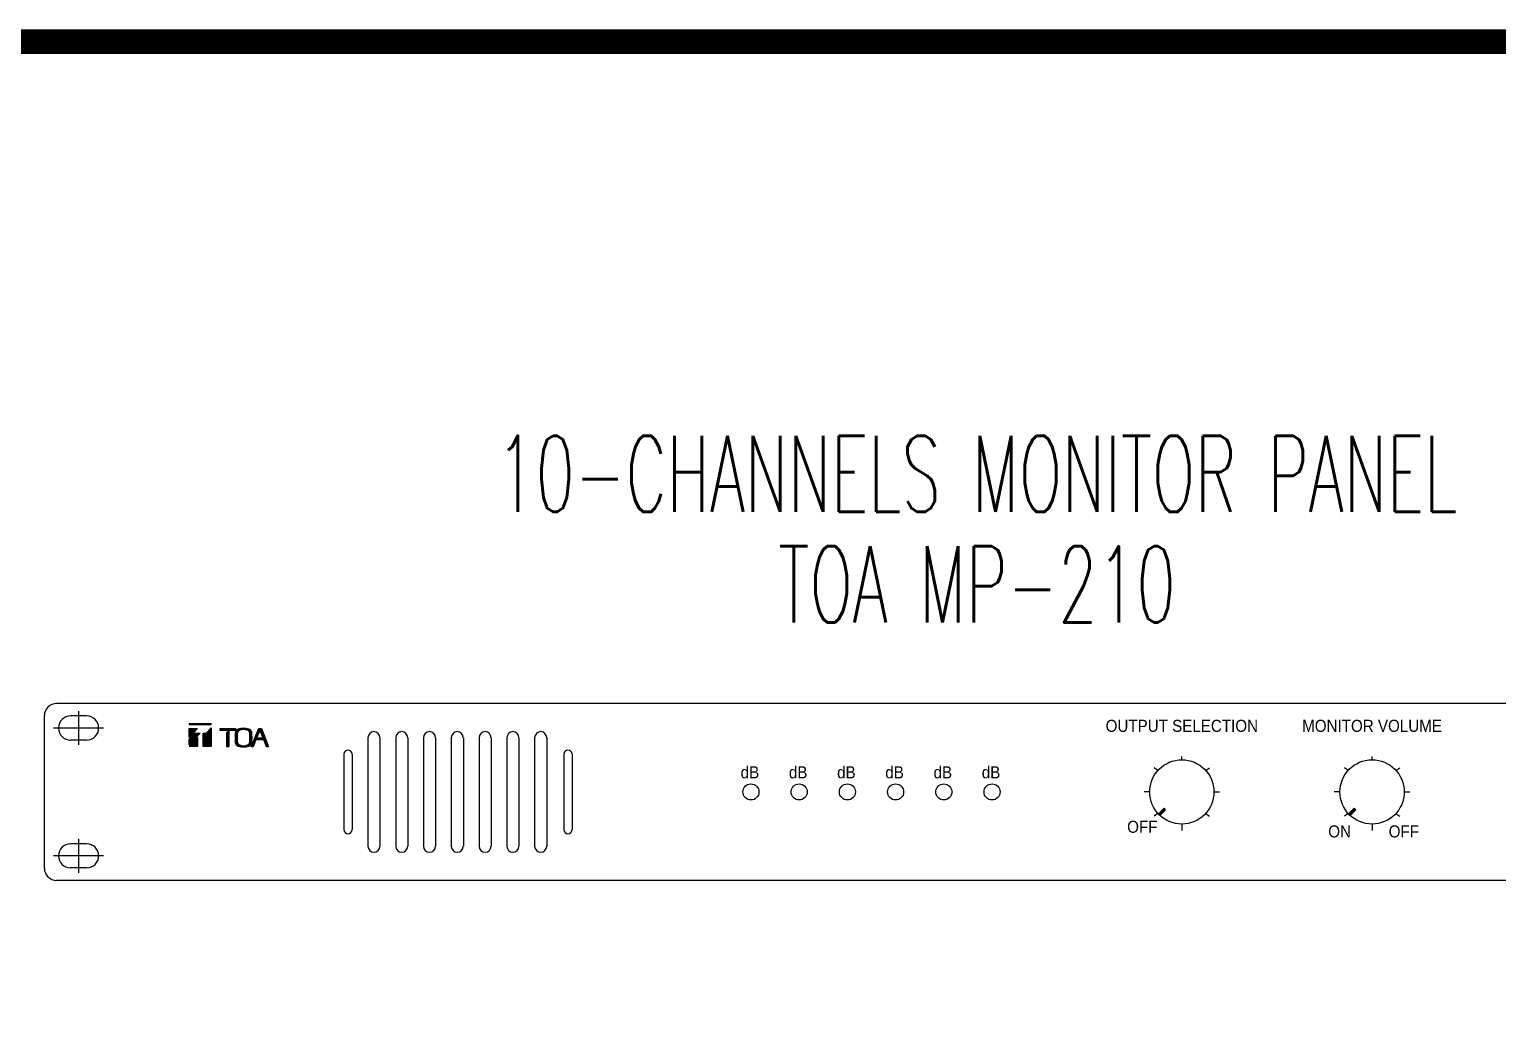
# Model space of a CAD drawing. Header units: millimetres. Extents: x 2974 to 5671, y 1205 to 3288.
# Drawn here: x 4445.4 to 4623, y 3120 to 3240.7 of the extents above; entities that cross this region are included whole.
import ezdxf
from ezdxf.enums import TextEntityAlignment as Align

# ---------------------------------------------------------------- set-up
doc = ezdxf.new("R2010")
doc.units = ezdxf.units.MM
doc.linetypes.add('CENTER', pattern=[2, 1.25, -0.25, 0.25, -0.25])
doc.layers.add('0-EQUIPMENT', color=7, linetype='Continuous')
doc.layers.add('M-_ACONREDT_A_N', color=3, linetype='Continuous')
doc.styles.add('SIMPLEX', font='simplex.shx', dxfattribs={"width": 0.6})
doc.styles.get("Standard").update_dxf_attribs({"font": 'arial.ttf'})

# ---------------------------------------------------------------- blocks, each defined once
blk = doc.blocks.new('MP-210')
at = {"layer": '0-EQUIPMENT', "color": 7}
for p, q in [((295.27, 28.33), (-295.27, 28.33)), ((-299.13, -24.47), (-299.13, 24.47)), ((-285.61, 24.34), (-290.76, 24.34)), ((-288.18, 25.89), (-288.18, 15.07)), ((-280.2, 20.48), (-296.17, 20.48)), ((-252.77, 21.79), (-252.67, 21.89)), ((-252.77, 21.89), (-245.68, 21.89)), ((-252.77, 21.89), (-252.77, 21.5)), ((-245.68, 21.5), (-252.77, 21.5)), ((-252.77, 17.72), (-250.26, 20.31)), ((-252.77, 18.09), (-250.62, 20.31)), ((-252.77, 18.46), (-250.98, 20.31)), ((-252.77, 18.83), (-251.34, 20.31)), ((-252.77, 19.2), (-251.7, 20.31)), ((-252.77, 19.57), (-252.06, 20.31)), ((-252.77, 19.94), (-252.41, 20.31)), ((-252.77, 17.47), (-252.77, 20.31)), ((-252.77, 20.31), (-250.03, 20.31)), ((-252.77, 17.47), (-250.03, 20.31)), ((-252.7, 21.5), (-252.31, 21.89)), ((-252.34, 21.5), (-251.96, 21.89)), ((-251.98, 21.5), (-251.6, 21.89)), ((-251.62, 21.5), (-251.24, 21.89)), ((-251.26, 21.5), (-250.88, 21.89)), ((-250.91, 21.5), (-250.52, 21.89)), ((-250.55, 21.5), (-250.16, 21.89)), ((-250.19, 21.5), (-249.81, 21.89)), ((-249.83, 21.5), (-249.45, 21.89)), ((-249.47, 21.5), (-249.09, 21.89)), ((-249.12, 21.5), (-248.73, 21.89)), ((-248.76, 21.5), (-248.37, 21.89)), ((-248.4, 21.5), (-248.02, 21.89)), ((-248.3, 17.52), (-245.68, 20.23)), ((-248.3, 17.15), (-245.68, 19.86)), ((-248.3, 16.78), (-245.68, 19.49)), ((-248.3, 16.41), (-245.68, 19.12)), ((-248.04, 21.5), (-247.66, 21.89)), ((-247.68, 21.5), (-247.3, 21.89)), ((-247.34, 18.81), (-245.68, 20.53)), ((-247.33, 21.5), (-246.94, 21.89)), ((-246.97, 21.5), (-246.58, 21.89)), ((-246.61, 21.5), (-246.23, 21.89)), ((-246.25, 21.5), (-245.87, 21.89)), ((-245.89, 21.5), (-245.68, 21.71)), ((-245.68, 21.5), (-245.68, 21.89)), ((-245.68, 20.53), (-245.68, 14.56)), ((-242.85, 19.94), (-242.5, 20.31)), ((-242.85, 20.31), (-237.89, 20.31)), ((-242.85, 19.74), (-242.85, 20.31)), ((-237.89, 19.74), (-242.85, 19.74)), ((-242.68, 19.74), (-242.14, 20.31)), ((-242.32, 19.74), (-241.78, 20.31)), ((-241.97, 19.74), (-241.42, 20.31)), ((-241.61, 19.74), (-241.06, 20.31)), ((-241.25, 19.74), (-240.71, 20.31)), ((-240.89, 19.74), (-240.35, 20.31)), ((-240.7, 19.03), (-240.05, 19.69)), ((-240.7, 18.83), (-240.05, 19.5)), ((-240.7, 18.46), (-240.05, 19.13)), ((-240.7, 16.56), (-240.7, 19.03)), ((-240.53, 19.74), (-239.99, 20.31)), ((-240.18, 19.74), (-239.63, 20.31)), ((-240.05, 19.69), (-240.05, 16.56)), ((-239.82, 19.74), (-239.27, 20.31)), ((-239.46, 19.74), (-238.92, 20.31)), ((-239.1, 19.74), (-238.56, 20.31)), ((-238.74, 19.74), (-238.2, 20.31)), ((-238.39, 19.74), (-237.89, 20.25)), ((-238.03, 19.74), (-237.89, 19.88)), ((-238.01, 18.28), (-237.24, 19.08)), ((-237.99, 18.67), (-236.43, 20.29)), ((-237.95, 19.08), (-236.91, 20.16)), ((-237.89, 20.31), (-237.89, 19.74)), ((-236.57, 19.77), (-235.99, 20.37)), ((-236.07, 19.92), (-235.6, 20.4)), ((-235.64, 19.99), (-235.24, 20.41)), ((-235.27, 20), (-234.89, 20.39)), ((-234.93, 19.98), (-234.57, 20.36)), ((-234.62, 19.93), (-234.26, 20.3)), ((-234.33, 19.86), (-233.97, 20.24)), ((-234.06, 19.77), (-233.69, 20.15)), ((-233.81, 19.66), (-233.42, 20.06)), ((-233.6, 19.5), (-233.18, 19.94)), ((-233.45, 19.3), (-232.99, 19.77)), ((-233.34, 19.04), (-232.83, 19.56)), ((-233.3, 18.71), (-232.72, 19.31)), ((-233.28, 18.36), (-232.67, 18.99)), ((-232.83, 14.56), (-230.39, 20.31)), ((-230.1, 19.73), (-231.46, 16.46)), ((-231.28, 18.2), (-230.32, 19.19)), ((-231, 18.86), (-229.61, 20.31)), ((-230.72, 19.53), (-229.96, 20.31)), ((-230.44, 20.19), (-230.32, 20.31)), ((-230.39, 20.31), (-229.59, 20.31)), ((-230.1, 19.73), (-229.12, 17.3)), ((-230.01, 19.52), (-229.49, 20.06)), ((-229.91, 19.25), (-229.39, 19.79)), ((-229.8, 18.99), (-229.28, 19.53)), ((-229.7, 18.73), (-229.17, 19.27)), ((-229.59, 20.31), (-227.27, 14.56)), ((-229.59, 18.47), (-229.07, 19.01)), ((-285.61, 16.61), (-290.76, 16.61)), ((-252.77, 15.12), (-249.2, 18.81)), ((-252.77, 15.49), (-249.56, 18.81)), ((-252.77, 15.86), (-249.92, 18.81)), ((-252.77, 16.23), (-250.28, 18.81)), ((-252.77, 16.6), (-250.63, 18.81)), ((-252.77, 16.94), (-250.96, 18.81)), ((-249.19, 18.81), (-252.77, 15.1)), ((-252.77, 14.56), (-250.03, 17.4)), ((-252.77, 15.1), (-252.77, 16.94)), ((-250.03, 14.56), (-252.77, 14.56)), ((-252.59, 14.56), (-250.03, 17.21)), ((-252.23, 14.56), (-250.03, 16.84)), ((-251.87, 14.56), (-250.03, 16.47)), ((-251.52, 14.56), (-250.03, 16.1)), ((-251.16, 14.56), (-250.03, 15.73)), ((-250.96, 18.81), (-249.19, 18.81)), ((-250.8, 14.56), (-250.03, 15.36)), ((-250.44, 14.56), (-250.03, 14.98)), ((-250.08, 14.56), (-250.03, 14.61)), ((-250.03, 17.4), (-250.03, 14.56)), ((-248.3, 17.89), (-247.41, 18.81)), ((-248.3, 18.26), (-247.77, 18.81)), ((-248.3, 18.64), (-248.13, 18.81)), ((-248.3, 14.56), (-248.3, 18.81)), ((-248.3, 18.81), (-247.34, 18.81)), ((-248.3, 16.04), (-245.68, 18.75)), ((-248.3, 15.67), (-245.68, 18.38)), ((-248.3, 15.3), (-245.68, 18.01)), ((-248.3, 14.93), (-245.68, 17.63)), ((-245.68, 14.56), (-248.3, 14.56)), ((-248.29, 14.56), (-245.68, 17.26)), ((-247.93, 14.56), (-245.68, 16.89)), ((-247.58, 14.56), (-245.68, 16.52)), ((-247.22, 14.56), (-245.68, 16.15)), ((-246.86, 14.56), (-245.68, 15.78)), ((-246.5, 14.56), (-245.68, 15.41)), ((-246.14, 14.56), (-245.68, 15.04)), ((-245.79, 14.56), (-245.68, 14.67)), ((-240.73, 14.56), (-240.02, 14.56)), ((-240.72, 14.73), (-240.04, 15.43)), ((-240.71, 15.49), (-240.05, 16.17)), ((-240.71, 15.11), (-240.05, 15.8)), ((-240.7, 18.09), (-240.05, 18.76)), ((-240.7, 17.72), (-240.05, 18.39)), ((-240.7, 17.35), (-240.05, 18.02)), ((-240.7, 16.98), (-240.05, 17.65)), ((-240.7, 16.61), (-240.05, 17.28)), ((-240.7, 16.24), (-240.05, 16.9)), ((-240.7, 15.86), (-240.05, 16.53)), ((-240.52, 14.56), (-240.03, 15.07)), ((-240.17, 14.56), (-240.03, 14.71)), ((-238.03, 17.89), (-237.34, 18.6)), ((-238.03, 17.51), (-237.36, 18.21)), ((-238.03, 17.14), (-237.37, 17.82)), ((-238.02, 16.78), (-237.38, 17.45)), ((-238.01, 16.43), (-237.38, 17.08)), ((-237.98, 16.08), (-237.37, 16.72)), ((-237.95, 15.75), (-237.35, 16.37)), ((-237.85, 15.48), (-237.32, 16.02)), ((-237.72, 15.24), (-237.23, 15.75)), ((-237.55, 15.05), (-237.1, 15.51)), ((-237.35, 14.88), (-236.94, 15.31)), ((-237.13, 14.74), (-236.74, 15.15)), ((-236.86, 14.65), (-236.5, 15.03)), ((-236.58, 14.57), (-236.22, 14.94)), ((-236.28, 14.5), (-235.93, 14.87)), ((-235.97, 14.46), (-235.61, 14.83)), ((-235.65, 14.42), (-235.26, 14.82)), ((-235.3, 14.41), (-234.88, 14.85)), ((-234.93, 14.43), (-234.44, 14.93)), ((-234.52, 14.47), (-233.91, 15.11)), ((-234.08, 14.56), (-232.65, 16.04)), ((-233.58, 14.71), (-232.69, 15.63)), ((-233.39, 15.65), (-232.62, 16.44)), ((-233.3, 16.11), (-232.6, 16.83)), ((-233.27, 16.51), (-232.6, 17.21)), ((-233.26, 18.01), (-232.64, 18.65)), ((-233.26, 16.9), (-232.6, 17.58)), ((-233.25, 17.65), (-232.62, 18.3)), ((-233.25, 17.28), (-232.6, 17.95)), ((-232.83, 14.56), (-232.2, 14.56)), ((-232.7, 14.88), (-231.67, 15.95)), ((-232.65, 14.56), (-231.91, 15.32)), ((-232.41, 15.55), (-231.41, 16.59)), ((-232.29, 14.56), (-232.14, 14.71)), ((-232.13, 16.21), (-231.14, 17.24)), ((-231.85, 16.87), (-230.87, 17.89)), ((-231.57, 17.54), (-230.59, 18.54)), ((-231.01, 16.83), (-230.56, 17.3)), ((-231.01, 16.83), (-228.93, 16.83)), ((-230.81, 16.83), (-230.36, 17.3)), ((-230.56, 17.3), (-229.12, 17.3)), ((-230.46, 16.83), (-230.01, 17.3)), ((-230.1, 16.83), (-229.65, 17.3)), ((-229.74, 16.83), (-229.29, 17.3)), ((-229.49, 18.21), (-228.96, 18.75)), ((-229.38, 17.95), (-228.86, 18.49)), ((-229.38, 16.83), (-228.54, 17.7)), ((-229.27, 17.68), (-228.75, 18.23)), ((-229.17, 17.42), (-228.65, 17.96)), ((-229.02, 16.83), (-228.43, 17.44)), ((-228.93, 16.83), (-228.02, 14.56)), ((-228.85, 16.64), (-228.33, 17.18)), ((-228.75, 16.38), (-228.22, 16.92)), ((-228.64, 16.11), (-228.12, 16.66)), ((-228.54, 15.85), (-228.01, 16.4)), ((-228.43, 15.59), (-227.91, 16.13)), ((-228.33, 15.33), (-227.8, 15.87)), ((-228.22, 15.07), (-227.7, 15.61)), ((-228.12, 14.8), (-227.59, 15.35)), ((-228.02, 14.56), (-227.27, 14.56)), ((-227.99, 14.56), (-227.48, 15.09)), ((-227.63, 14.56), (-227.38, 14.83)), ((-227.28, 14.56), (-227.27, 14.57)), ((-195.46, 17.39), (-195.46, -17.39)), ((-191.59, 17.39), (-191.59, -17.39)), ((-186.55, 17.39), (-186.55, -17.39)), ((-182.69, 17.39), (-182.69, -17.39)), ((-177.64, 17.39), (-177.64, -17.39)), ((-173.78, 17.39), (-173.78, -17.39)), ((-168.74, 17.39), (-168.74, -17.39)), ((-164.87, 17.39), (-164.87, -17.39)), ((-159.83, 17.39), (-159.83, -17.39)), ((-155.97, 17.39), (-155.97, -17.39)), ((-150.92, 17.39), (-150.92, -17.39)), ((-147.06, 17.39), (-147.06, -17.39)), ((-142.02, 17.39), (-142.02, -17.39)), ((-138.15, 17.39), (-138.15, -17.39)), ((-203.18, 12.08), (-203.18, -12.08)), ((-200.5, 12.08), (-200.5, -12.08)), ((-132.68, 12.08), (-132.68, -12.08)), ((-130, 12.08), (-130, -12.08)), ((59.69, -5.24), (57.87, -7.05)), ((57.9, -7.08), (58.75, -7.08)), ((57.92, -7), (58.83, -7)), ((57.97, -7.16), (58.67, -7.16)), ((58, -6.92), (58.91, -6.92)), ((58.05, -7.24), (58.59, -7.24)), ((58.08, -6.84), (58.99, -6.84)), ((58.13, -7.32), (58.51, -7.32)), ((58.16, -6.76), (59.07, -6.76)), ((58.22, -7.41), (58.43, -7.41)), ((58.24, -6.68), (59.15, -6.68)), ((58.3, -7.49), (58.35, -7.49)), ((58.32, -6.6), (59.23, -6.6)), ((58.33, -7.51), (60.14, -5.69)), ((58.4, -6.52), (59.32, -6.52)), ((58.49, -6.44), (59.4, -6.44)), ((58.57, -6.36), (59.48, -6.36)), ((58.65, -6.28), (59.56, -6.28)), ((58.73, -6.2), (59.64, -6.2)), ((58.81, -6.12), (59.72, -6.12)), ((58.89, -6.04), (59.8, -6.04)), ((58.97, -5.96), (59.88, -5.96)), ((59.05, -5.88), (59.96, -5.88)), ((59.13, -5.8), (60.04, -5.8)), ((59.21, -5.71), (60.12, -5.71)), ((59.29, -5.63), (60.09, -5.63)), ((59.37, -5.55), (60.01, -5.55)), ((59.45, -5.47), (59.93, -5.47)), ((59.53, -5.39), (59.84, -5.39)), ((59.61, -5.31), (59.76, -5.31)), ((60.14, -5.69), (59.69, -5.24)), ((120.65, -5.24), (118.83, -7.05)), ((118.86, -7.08), (119.71, -7.08)), ((118.88, -7), (119.79, -7)), ((118.94, -7.16), (119.63, -7.16)), ((118.96, -6.92), (119.87, -6.92)), ((119.02, -7.24), (119.55, -7.24)), ((119.04, -6.84), (119.95, -6.84)), ((119.1, -7.32), (119.47, -7.32)), ((119.12, -6.76), (120.04, -6.76)), ((119.18, -7.41), (119.39, -7.41)), ((119.21, -6.68), (120.12, -6.68)), ((119.26, -7.49), (119.31, -7.49)), ((119.29, -7.51), (121.1, -5.69)), ((119.29, -6.6), (120.2, -6.6)), ((119.37, -6.52), (120.28, -6.52)), ((119.45, -6.44), (120.36, -6.44)), ((119.53, -6.36), (120.44, -6.36)), ((119.61, -6.28), (120.52, -6.28)), ((119.69, -6.2), (120.6, -6.2)), ((119.77, -6.12), (120.68, -6.12)), ((119.85, -6.04), (120.76, -6.04)), ((119.93, -5.96), (120.84, -5.96)), ((120.01, -5.88), (120.92, -5.88)), ((120.09, -5.8), (121, -5.8)), ((120.17, -5.71), (121.08, -5.71)), ((120.25, -5.63), (121.05, -5.63)), ((120.33, -5.55), (120.97, -5.55)), ((120.41, -5.47), (120.89, -5.47)), ((120.49, -5.39), (120.81, -5.39)), ((120.57, -5.31), (120.73, -5.31)), ((121.1, -5.69), (120.65, -5.24)), ((-285.61, -16.61), (-290.76, -16.61)), ((-288.18, -15.07), (-288.18, -25.89)), ((-280.2, -20.48), (-296.17, -20.48)), ((-285.61, -24.34), (-290.76, -24.34)), ((295.27, -28.33), (-295.27, -28.33))]:
    blk.add_line(p, q, dxfattribs=at)
at = {"layer": '0-EQUIPMENT', "color": 7, "ltscale": 0.5}
for p, q in [((65.38, 10.3), (65.38, 11.32)), ((126.34, 10.3), (126.34, 11.32)), ((57.73, 6.9), (56.5, 7.75)), ((73.03, 6.9), (74.26, 7.75)), ((118.69, 6.9), (117.47, 7.75)), ((134, 6.9), (135.22, 7.75)), ((55.08, 0), (53.28, 0)), ((75.68, 0), (77.48, 0)), ((116.04, 0), (114.24, 0)), ((136.64, 0), (138.45, 0)), ((57.73, -6.9), (56.5, -7.75)), ((73.03, -6.9), (74.26, -7.75)), ((118.69, -6.9), (117.47, -7.75)), ((134, -6.9), (135.22, -7.75)), ((65.38, -10.3), (65.38, -12.34)), ((126.34, -10.3), (126.34, -12.34))]:
    blk.add_line(p, q, dxfattribs=at)
at = {"layer": '0-EQUIPMENT', "color": 7}
for centre, radius in [((65.38, 0), 10.3), ((126.34, 0), 10.3), ((-72.71, 0), 2.58), ((-57.26, 0), 2.58), ((-41.8, 0), 2.58), ((-26.35, 0), 2.58), ((-10.9, 0), 2.58), ((4.56, 0), 2.58)]:
    blk.add_circle(centre, radius, dxfattribs=at)
for centre, radius, start, end in [((-295.27, 24.47), 3.86, 90, 180), ((-290.76, 20.48), 3.86, 90, 270), ((-285.61, 20.48), 3.86, 270, 90), ((-220.8, 17.41), 17.23, 174.5487, 185.4513), ((-236.51, 18.74), 1.48, 111.5134, 167.8475), ((-236, 18.55), 1.34, 115.3925, 169.7968), ((-235.31, 15.19), 5.22, 70.5314, 109.4686), ((-235.31, 16.49), 3.51, 68.9017, 111.0983), ((-234.33, 18.78), 1.03, 0.8028, 74.0079), ((-233.85, 18.96), 1.18, 4.189, 76.4501), ((-249.83, 17.41), 17.23, 354.5487, 5.4513), ((-193.53, 17.39), 1.93, 0, 180), ((-184.62, 17.39), 1.93, 0, 180), ((-175.71, 17.39), 1.93, 0, 180), ((-166.81, 17.39), 1.93, 0, 180), ((-157.9, 17.39), 1.93, 0, 180), ((-148.99, 17.39), 1.93, 0, 180), ((-140.09, 17.39), 1.93, 0, 180), ((-298.14, 16.47), 57.45, 358.0977, 0.0862), ((-182.61, 16.47), 57.45, 179.9138, 181.9023), ((-236.46, 16.13), 1.54, 193.3575, 247.2817), ((-220.15, 17.41), 17.23, 175.4114, 184.5886), ((-235.94, 16.32), 1.41, 191.5685, 243.2422), ((-235.31, 19.64), 5.22, 250.5314, 289.4686), ((-235.31, 18.33), 3.51, 248.9017, 291.0983), ((-234.36, 16.07), 1.06, 287.0621, 358.1272), ((-233.87, 15.88), 1.2, 284.2326, 355.1283), ((-250.48, 17.41), 17.23, 355.4114, 4.5886), ((-178.31, -5.33), 57.45, 157.7026, 159.7379), ((-201.84, 12.08), 1.34, 0, 180), ((-131.34, 12.08), 1.34, 0, 180), ((-201.84, -12.08), 1.34, 180, 0), ((-131.34, -12.08), 1.34, 180, 0), ((-290.76, -20.48), 3.86, 90, 270), ((-285.61, -20.48), 3.86, 270, 90), ((-193.53, -17.39), 1.93, 180, 0), ((-184.62, -17.39), 1.93, 180, 0), ((-175.71, -17.39), 1.93, 180, 0), ((-166.81, -17.39), 1.93, 180, 0), ((-157.9, -17.39), 1.93, 180, 0), ((-148.99, -17.39), 1.93, 180, 0), ((-140.09, -17.39), 1.93, 180, 0), ((-295.27, -24.47), 3.86, 180, 270)]:
    blk.add_arc(centre, radius, start, end, dxfattribs=at)
at = {"layer": '0-EQUIPMENT', "color": 7, "width": 0.9}
for s, height, p in [('OUTPUT SELECTION', 3.8636, (65.38, 19.26)), ('MONITOR VOLUME', 3.8636, (126.34, 19.26)), ('dB', 3.864, (-73.03, 4.36)), ('dB', 3.864, (-57.58, 4.36)), ('dB', 3.864, (-42.12, 4.36)), ('dB', 3.864, (-26.67, 4.36)), ('dB', 3.864, (-11.21, 4.36)), ('dB', 3.864, (4.24, 4.36)), ('OFF', 3.864, (52.71, -13.09)), ('ON', 3.864, (115.95, -14.58)), ('OFF', 3.864, (136.52, -14.58))]:
    blk.add_text(s, height=height, dxfattribs=at).set_placement(p, align=Align.CENTER)

msp = doc.modelspace()

# ---------------------------------------------------------------- linework, layer by layer
at = {"color": 7, "linetype": 'CENTER', "ltscale": 25, "const_width": 3, "elevation": -1204.84475}
msp.add_lwpolyline([(4127.79428, 3239.19912), (5669.35395, 3239.19383), (5669.35395, 1809.67696), (4127.79428, 1809.68226)], close=True, dxfattribs=at)

# ---------------------------------------------------------------- block references
at = {"color": 0, "xscale": 0.3775951912884094, "yscale": 0.3775951912884094, "zscale": 0.3775951912884094}
msp.add_blockref('MP-210', (4560.12779, 3148.41173, -1204.84475), dxfattribs=at)

# ---------------------------------------------------------------- texts
at = {"layer": 'M-_ACONREDT_A_N', "color": 0, "ltscale": 0.5, "insert": (4560.01852, 3191.51131, -1204.84475), "char_height": 9.210686, "width": 165.7306556, "attachment_point": 2, "line_spacing_factor": 0.870933, "style": 'SIMPLEX'}
msp.add_mtext('{\\W0.6;10-CHANNELS MONITOR PANEL \\PTOA MP-210}', dxfattribs=at)

doc.saveas('drawing.dxf')
